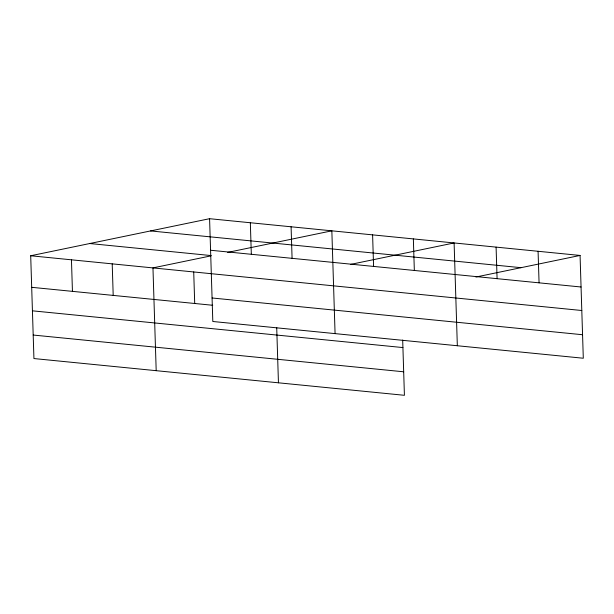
<?xml version="1.0" encoding="UTF-8"?>
<svg xmlns="http://www.w3.org/2000/svg" width="614" height="614" viewBox="0 0 614 614"><rect width="100%" height="100%" fill="white"/><g stroke="black" fill="none" stroke-linecap="round" stroke-linejoin="round"><path stroke-width="0.92" d="M402.684 340.049L404.419 395.301L33.931 358.553L30.7 255.762L209.581 218.699L580.069 255.447L583.3 358.238L212.812 321.49L209.581 218.699M211.07 255.846L152.963 267.888L156.194 370.679M227.656 252.408L331.844 230.826L335.075 333.617M350.84 264.35L454.107 242.952L457.338 345.743M475.881 277.029L580.069 255.447M150.553 230.925L521.04 267.681M210.571 250.251L581.059 286.999M89.728 243.528L211.047 255.562M30.7 255.762L581.803 310.507M212.076 297.982L582.563 334.73M31.69 287.314L212.713 305.273M32.427 310.822L402.914 347.57M33.194 335.044L403.682 371.792M538.079 251.279L539.069 282.839M496.089 247.12L497.087 278.672M413.352 238.907L414.343 270.467M372.598 234.87L373.588 266.422M291.09 226.781L292.08 258.341M276.714 327.554L278.449 382.806M250.335 222.744L251.326 254.296M193.717 271.933L194.707 303.485M112.208 263.843L113.199 295.395M71.454 259.799L72.444 291.358"/></g></svg>
